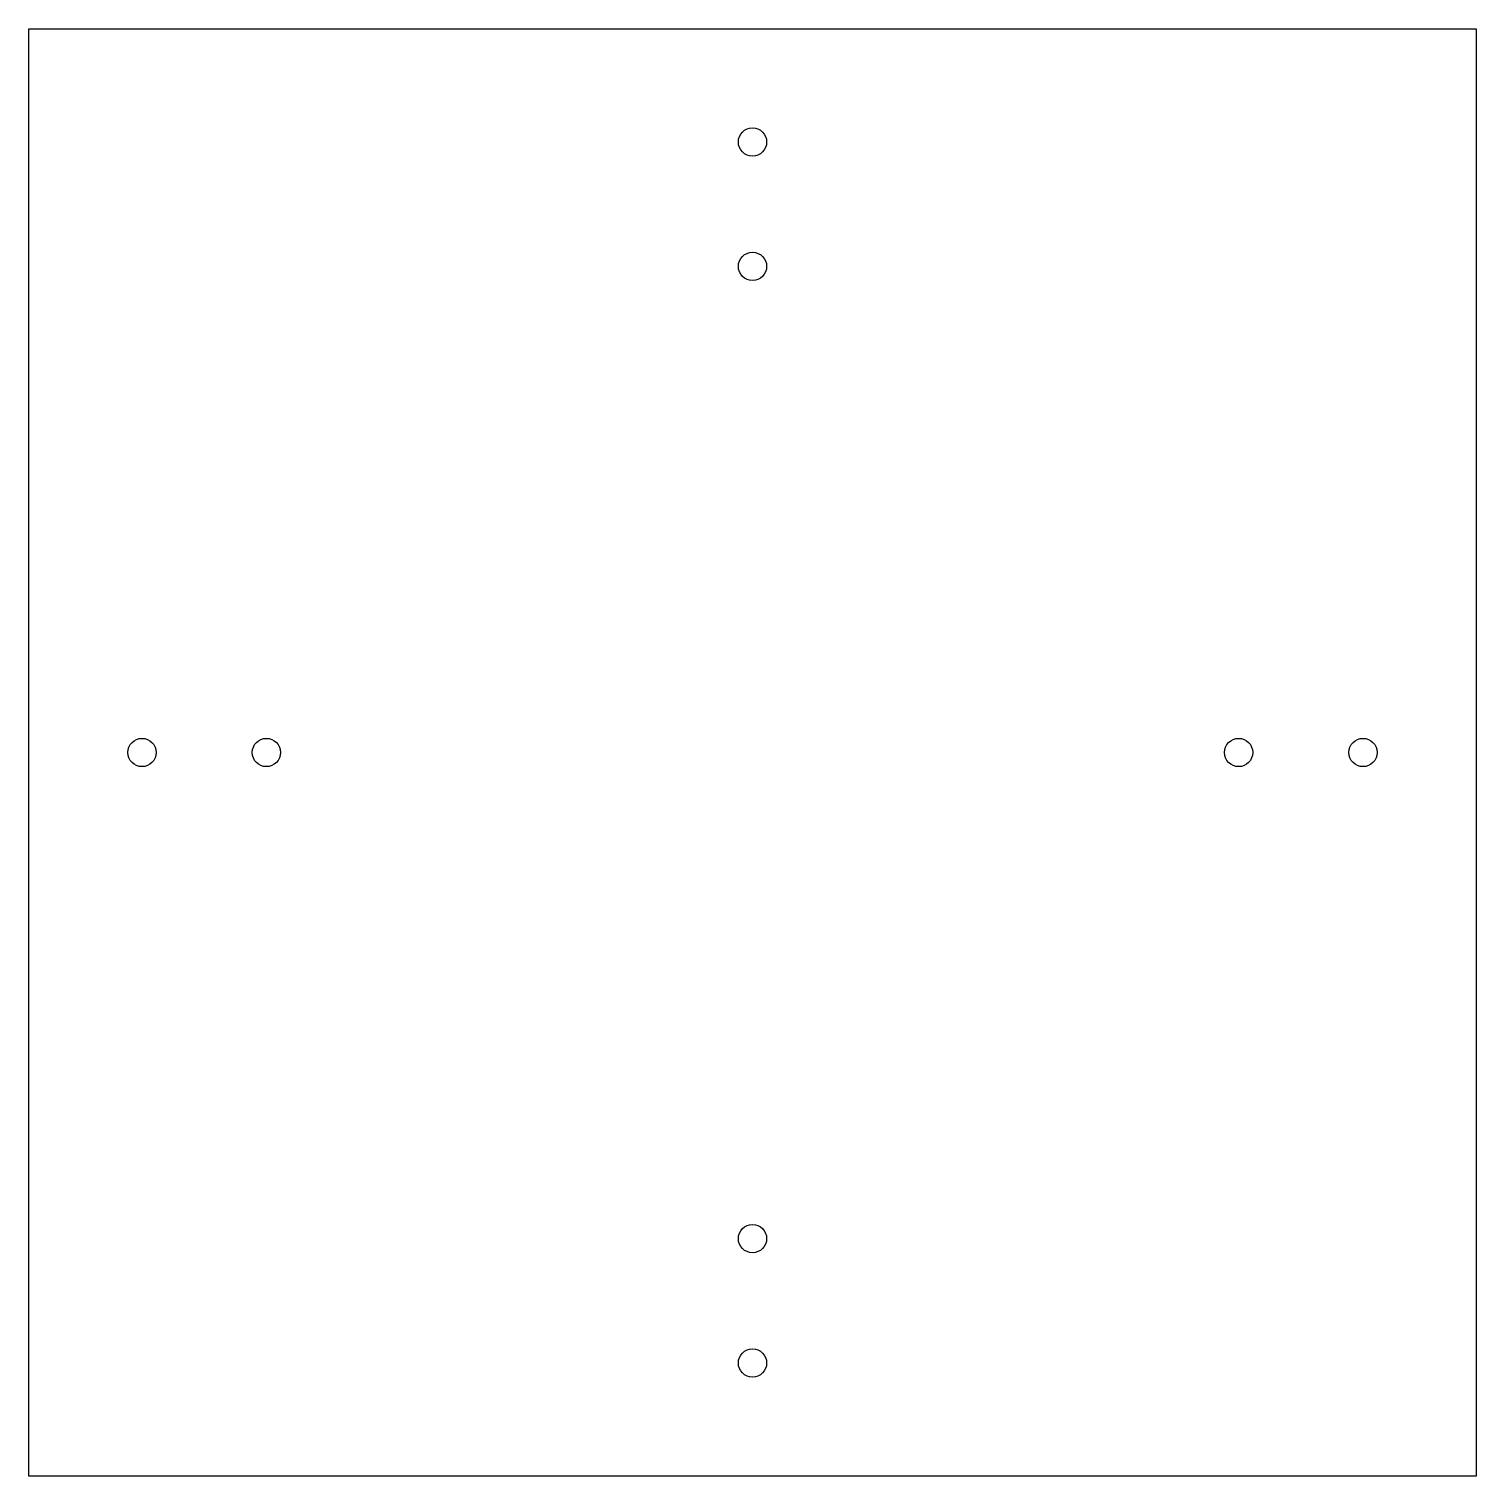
# Model space of a CAD drawing. Header units: inches. Extents: x -4 to 4, y 0 to 8.
import ezdxf

# ---------------------------------------------------------------- set-up
doc = ezdxf.new("R2010")
doc.units = ezdxf.units.IN
doc.layers.get('0').update_dxf_attribs({"linetype": 'CONTINUOUS'})

msp = doc.modelspace()

# ---------------------------------------------------------------- linework, layer by layer
msp.add_lwpolyline([(4, 0), (-4, 0), (-4, 8), (4, 8)], close=True)
for centre in [(0, 7.375), (0, 6.6875), (-3.375, 4), (-2.6875, 4), (2.6875, 4), (3.375, 4), (0, 1.3125), (0, 0.625)]:
    msp.add_circle(centre, 0.0781)

doc.saveas('drawing.dxf')
